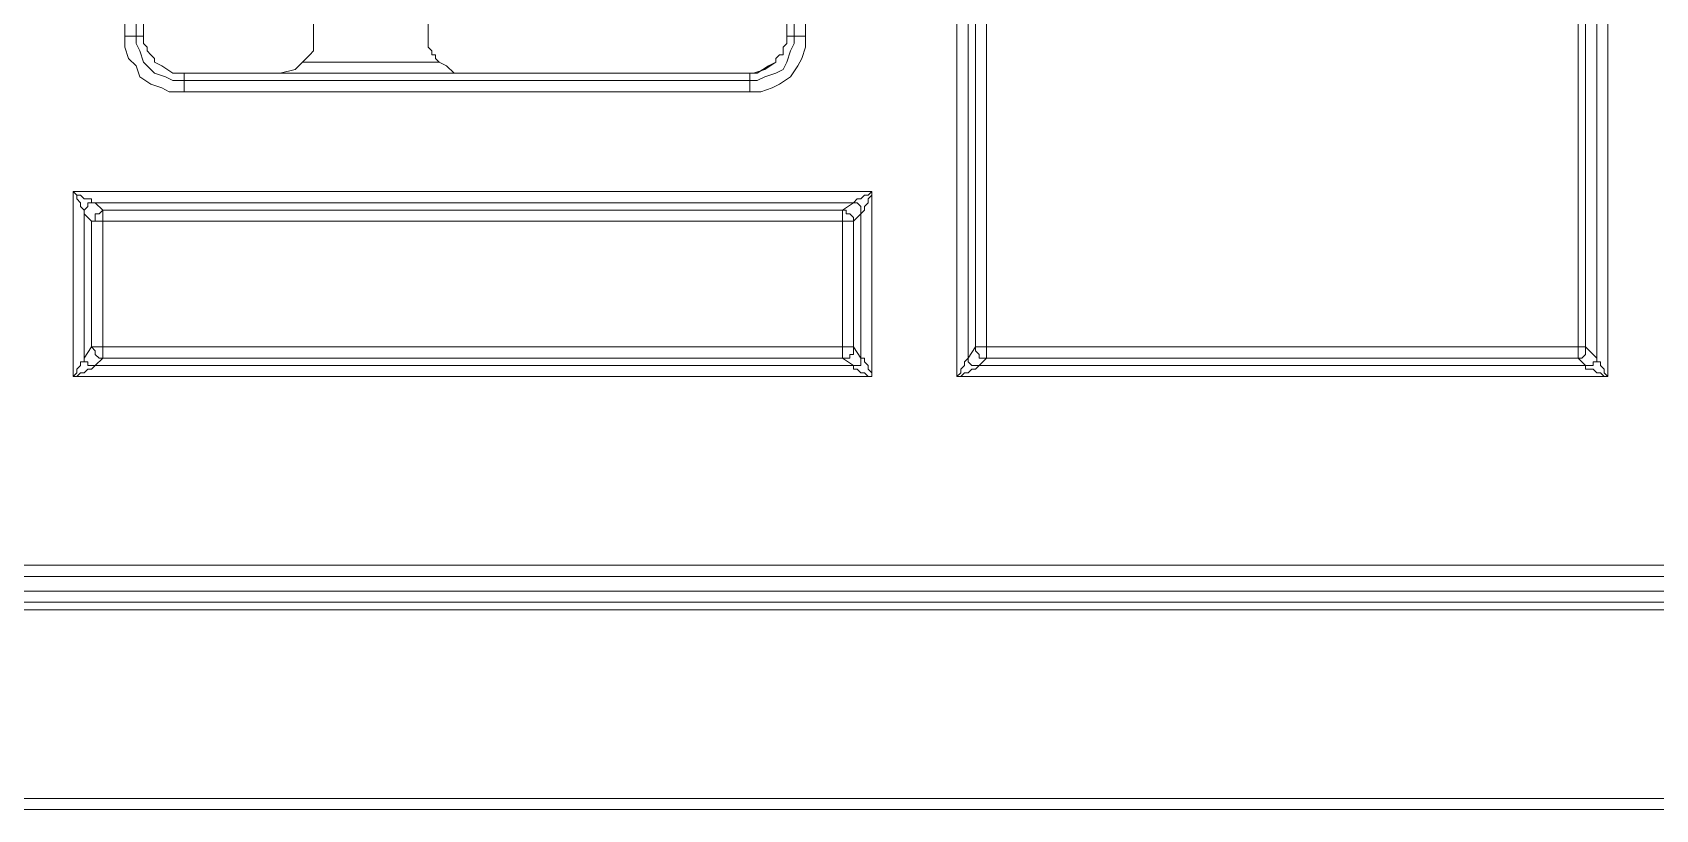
# Model space of a CAD drawing. Header units: centimetres. Extents: x -12.2 to 12.2, y -6.1 to 6.1.
# Drawn here: x -10.295 to -8.746, y -6.126 to -5.385 of the extents above; entities that cross this region are included whole.
import ezdxf

# ---------------------------------------------------------------- set-up
doc = ezdxf.new("R2010")
doc.units = ezdxf.units.CM
doc.header["$MEASUREMENT"] = 0
doc.layers.add('Camada 1', color=7, linetype='Continuous')

msp = doc.modelspace()

# ---------------------------------------------------------------- linework, layer by layer
at = {"layer": 'Camada 1', "lineweight": 9}
for points in [[(-9.41276, -5.71331), (-9.41276, -5.71331), (-9.41276, -4.51034), (-9.41276, -4.51034)], [(-8.79187, -4.51034), (-8.79187, -4.51034), (-8.79187, -5.71331), (-8.79187, -5.71331)], [(-9.40217, -4.52798), (-9.40217, -4.52798), (-9.40217, -5.69567), (-9.40217, -5.69567)], [(-8.80245, -5.69567), (-8.80245, -5.69567), (-8.80245, -4.52798), (-8.80245, -4.52798)], [(-9.39512, -5.68509), (-9.39512, -5.68509), (-9.39512, -4.53856), (-9.39512, -4.53856)], [(-9.38454, -4.53856), (-9.38454, -4.53856), (-9.38454, -5.68509), (-9.38454, -5.68509)], [(-8.82009, -5.68509), (-8.82009, -5.68509), (-8.82009, -4.53856), (-8.82009, -4.53856)], [(-8.81304, -4.53856), (-8.81304, -4.53856), (-8.81304, -5.68509), (-8.81304, -5.68509)], [(-10.20651, -5.38876), (-10.20651, -5.38876), (-10.20651, -4.60559), (-10.20651, -4.60559)], [(-10.19592, -4.60559), (-10.19592, -4.60559), (-10.19592, -5.38876), (-10.19592, -5.38876)], [(-10.18887, -5.38876), (-10.18887, -5.38876), (-10.18887, -4.60559), (-10.18887, -4.60559)], [(-10.02659, -4.60559), (-10.02659, -4.60559), (-10.02659, -5.38876), (-10.02659, -5.38876)], [(-9.56798, -5.38876), (-9.56798, -5.38876), (-9.56798, -4.60559), (-9.56798, -4.60559)], [(-9.5574, -4.60559), (-9.5574, -4.60559), (-9.5574, -5.38876), (-9.5574, -5.38876)], [(-9.57504, -5.23706), (-9.57504, -5.23706), (-9.57504, -5.38876), (-9.57504, -5.38876)], [(-9.91723, -5.38876), (-9.91723, -5.38876), (-9.91723, -5.27587), (-9.91723, -5.27587)], [(-10.19592, -5.38876), (-10.19592, -5.38876), (-10.18887, -5.38876), (-10.18887, -5.38876)], [(-9.56798, -5.38876), (-9.56798, -5.38876), (-9.57504, -5.38876), (-9.57504, -5.38876)], [(-10.03717, -5.41345), (-10.03717, -5.41345), (-9.90665, -5.41345), (-9.90665, -5.41345)], [(-10.15006, -5.43109), (-10.15006, -5.43109), (-10.15006, -5.42403), (-10.15006, -5.42403)], [(-9.61031, -5.42403), (-9.61031, -5.42403), (-10.15006, -5.42403), (-10.15006, -5.42403)], [(-10.15006, -5.42403), (-10.15006, -5.42403), (-10.06187, -5.42403), (-10.06187, -5.42403)], [(-10.15006, -5.43109), (-10.15006, -5.43109), (-9.61031, -5.43109), (-9.61031, -5.43109)], [(-9.88195, -5.42403), (-9.88195, -5.42403), (-9.61031, -5.42403), (-9.61031, -5.42403)], [(-9.61031, -5.43109), (-9.61031, -5.43109), (-9.61031, -5.42403), (-9.61031, -5.42403)], [(-9.61031, -5.44167), (-9.61031, -5.44167), (-10.15006, -5.44167), (-10.15006, -5.44167)], [(-10.2559, -5.71331), (-10.2559, -5.71331), (-10.2559, -5.53692), (-10.2559, -5.53692)], [(-10.2559, -5.53692), (-10.2559, -5.53692), (-9.4939, -5.53692), (-9.4939, -5.53692)], [(-9.4939, -5.53692), (-9.4939, -5.53692), (-9.4939, -5.71331), (-9.4939, -5.71331)], [(-10.24531, -5.55809), (-10.24531, -5.55809), (-10.24531, -5.69567), (-10.24531, -5.69567)], [(-10.23826, -5.56515), (-10.23826, -5.56515), (-10.24531, -5.55809), (-10.24531, -5.55809)], [(-9.51154, -5.54751), (-9.51154, -5.54751), (-10.23473, -5.54751), (-10.23473, -5.54751)], [(-10.23473, -5.54751), (-10.23473, -5.54751), (-10.22767, -5.55456), (-10.22767, -5.55456)], [(-10.22767, -5.55456), (-10.22767, -5.55456), (-9.52212, -5.55456), (-9.52212, -5.55456)], [(-9.52212, -5.55456), (-9.52212, -5.55456), (-9.51154, -5.54751), (-9.51154, -5.54751)], [(-9.50448, -5.55809), (-9.50448, -5.55809), (-9.51154, -5.56515), (-9.51154, -5.56515)], [(-9.50448, -5.69567), (-9.50448, -5.69567), (-9.50448, -5.55809), (-9.50448, -5.55809)], [(-10.23826, -5.68509), (-10.23826, -5.68509), (-10.23826, -5.56515), (-10.23826, -5.56515)], [(-10.22767, -5.56515), (-10.22767, -5.56515), (-10.22767, -5.68509), (-10.22767, -5.68509)], [(-9.52212, -5.56515), (-9.52212, -5.56515), (-10.22767, -5.56515), (-10.22767, -5.56515)], [(-9.52212, -5.68509), (-9.52212, -5.68509), (-9.52212, -5.56515), (-9.52212, -5.56515)], [(-9.51154, -5.56515), (-9.51154, -5.56515), (-9.51154, -5.68509), (-9.51154, -5.68509)], [(-10.24531, -5.69567), (-10.24531, -5.69567), (-10.23826, -5.68509), (-10.23826, -5.68509)], [(-10.22767, -5.69567), (-10.22767, -5.69567), (-10.23473, -5.70273), (-10.23473, -5.70273)], [(-10.22767, -5.68509), (-10.22767, -5.68509), (-9.52212, -5.68509), (-9.52212, -5.68509)], [(-9.52212, -5.69567), (-9.52212, -5.69567), (-10.22767, -5.69567), (-10.22767, -5.69567)], [(-9.51154, -5.70273), (-9.51154, -5.70273), (-9.52212, -5.69567), (-9.52212, -5.69567)], [(-9.51154, -5.68509), (-9.51154, -5.68509), (-9.50448, -5.69567), (-9.50448, -5.69567)], [(-9.40217, -5.69567), (-9.40217, -5.69567), (-9.39512, -5.68509), (-9.39512, -5.68509)], [(-9.38454, -5.69567), (-9.38454, -5.69567), (-9.39159, -5.70273), (-9.39159, -5.70273)], [(-9.38454, -5.68509), (-9.38454, -5.68509), (-8.82009, -5.68509), (-8.82009, -5.68509)], [(-8.82009, -5.69567), (-8.82009, -5.69567), (-9.38454, -5.69567), (-9.38454, -5.69567)], [(-8.81304, -5.70273), (-8.81304, -5.70273), (-8.82009, -5.69567), (-8.82009, -5.69567)], [(-8.81304, -5.68509), (-8.81304, -5.68509), (-8.80245, -5.69567), (-8.80245, -5.69567)], [(-9.4939, -5.71331), (-9.4939, -5.71331), (-10.2559, -5.71331), (-10.2559, -5.71331)], [(-10.23473, -5.70273), (-10.23473, -5.70273), (-9.51154, -5.70273), (-9.51154, -5.70273)], [(-8.79187, -5.71331), (-8.79187, -5.71331), (-9.41276, -5.71331), (-9.41276, -5.71331)], [(-9.39159, -5.70273), (-9.39159, -5.70273), (-8.81304, -5.70273), (-8.81304, -5.70273)], [(-11.83281, -5.89323), (-11.83281, -5.89323), (-3.97292, -5.89323), (-3.97292, -5.89323)], [(-3.97292, -5.90381), (-3.97292, -5.90381), (-11.83281, -5.90381), (-11.83281, -5.90381)], [(-3.94117, -5.91792), (-3.94117, -5.91792), (-11.86456, -5.91792), (-11.86456, -5.91792)], [(-11.86456, -5.92851), (-11.86456, -5.92851), (-3.94117, -5.92851), (-3.94117, -5.92851)], [(-3.94117, -5.93556), (-3.94117, -5.93556), (-11.86456, -5.93556), (-11.86456, -5.93556)], [(-11.86456, -6.11548), (-11.86456, -6.11548), (-3.94117, -6.11548), (-3.94117, -6.11548)], [(-3.94117, -6.12606), (-3.94117, -6.12606), (-11.86456, -6.12606), (-11.86456, -6.12606)]]:
    msp.add_open_spline(points, degree=3, dxfattribs=at)
for points, knots in [([(-10.15006, -5.44167), (-10.15006, -5.44167), (-10.16417, -5.44167), (-10.16417, -5.44167), (-10.16417, -5.44167), (-10.17123, -5.43815), (-10.17123, -5.43815), (-10.17123, -5.43815), (-10.18181, -5.43462), (-10.18181, -5.43462), (-10.18181, -5.43462), (-10.1924, -5.42756), (-10.1924, -5.42756), (-10.1924, -5.42756), (-10.19592, -5.41698), (-10.19592, -5.41698), (-10.19592, -5.41698), (-10.20298, -5.40992), (-10.20298, -5.40992), (-10.20298, -5.40992), (-10.20651, -5.39934), (-10.20651, -5.39934), (-10.20651, -5.39934), (-10.20651, -5.38876), (-10.20651, -5.38876)], [0, 0, 0, 0, 0.125, 0.125, 0.125, 0.25, 0.25, 0.25, 0.375, 0.375, 0.375, 0.5, 0.5, 0.5, 0.625, 0.625, 0.625, 0.75, 0.75, 0.75, 0.875, 0.875, 0.875, 1, 1, 1, 1]), ([(-10.19592, -5.38876), (-10.19592, -5.38876), (-10.19592, -5.38876), (-10.19592, -5.38876), (-10.19592, -5.38876), (-10.19945, -5.38876), (-10.19945, -5.38876), (-10.19945, -5.38876), (-10.20298, -5.38876), (-10.20298, -5.38876), (-10.20298, -5.38876), (-10.20651, -5.38876), (-10.20651, -5.38876)], [0, 0, 0, 0, 0.25, 0.25, 0.25, 0.5, 0.5, 0.5, 0.75, 0.75, 0.75, 1, 1, 1, 1]), ([(-10.19592, -5.38876), (-10.19592, -5.38876), (-10.19592, -5.39581), (-10.19592, -5.39581), (-10.19592, -5.39581), (-10.1924, -5.40287), (-10.1924, -5.40287), (-10.1924, -5.40287), (-10.18887, -5.41345), (-10.18887, -5.41345), (-10.18887, -5.41345), (-10.18181, -5.42051), (-10.18181, -5.42051), (-10.18181, -5.42051), (-10.17829, -5.42403), (-10.17829, -5.42403), (-10.17829, -5.42403), (-10.1677, -5.42756), (-10.1677, -5.42756), (-10.1677, -5.42756), (-10.16065, -5.43109), (-10.16065, -5.43109), (-10.16065, -5.43109), (-10.15006, -5.43109), (-10.15006, -5.43109)], [0, 0, 0, 0, 0.125, 0.125, 0.125, 0.25, 0.25, 0.25, 0.375, 0.375, 0.375, 0.5, 0.5, 0.5, 0.625, 0.625, 0.625, 0.75, 0.75, 0.75, 0.875, 0.875, 0.875, 1, 1, 1, 1]), ([(-10.17829, -5.41345), (-10.17829, -5.41345), (-10.17829, -5.40992), (-10.17829, -5.40992), (-10.17829, -5.40992), (-10.18181, -5.4064), (-10.18181, -5.4064), (-10.18181, -5.4064), (-10.18534, -5.40287), (-10.18534, -5.40287), (-10.18534, -5.40287), (-10.18534, -5.39934), (-10.18534, -5.39934), (-10.18534, -5.39934), (-10.18887, -5.39581), (-10.18887, -5.39581), (-10.18887, -5.39581), (-10.18887, -5.39228), (-10.18887, -5.39228), (-10.18887, -5.39228), (-10.18887, -5.38876), (-10.18887, -5.38876)], [0, 0, 0, 0, 0.1428571, 0.1428571, 0.1428571, 0.2857143, 0.2857143, 0.2857143, 0.4285714, 0.4285714, 0.4285714, 0.5714286, 0.5714286, 0.5714286, 0.7142857, 0.7142857, 0.7142857, 0.8571429, 0.8571429, 0.8571429, 1, 1, 1, 1]), ([(-10.02659, -5.38876), (-10.02659, -5.38876), (-10.02659, -5.39228), (-10.02659, -5.39228), (-10.02659, -5.39228), (-10.02659, -5.39581), (-10.02659, -5.39581), (-10.02659, -5.39581), (-10.02659, -5.39934), (-10.02659, -5.39934), (-10.02659, -5.39934), (-10.02659, -5.40287), (-10.02659, -5.40287), (-10.02659, -5.40287), (-10.03012, -5.4064), (-10.03012, -5.4064), (-10.03012, -5.4064), (-10.03365, -5.40992), (-10.03365, -5.40992), (-10.03365, -5.40992), (-10.03717, -5.41345), (-10.03717, -5.41345)], [0, 0, 0, 0, 0.1428571, 0.1428571, 0.1428571, 0.2857143, 0.2857143, 0.2857143, 0.4285714, 0.4285714, 0.4285714, 0.5714286, 0.5714286, 0.5714286, 0.7142857, 0.7142857, 0.7142857, 0.8571429, 0.8571429, 0.8571429, 1, 1, 1, 1]), ([(-9.90665, -5.41345), (-9.90665, -5.41345), (-9.91017, -5.40992), (-9.91017, -5.40992), (-9.91017, -5.40992), (-9.91017, -5.4064), (-9.91017, -5.4064), (-9.91017, -5.4064), (-9.9137, -5.4064), (-9.9137, -5.4064), (-9.9137, -5.4064), (-9.9137, -5.40287), (-9.9137, -5.40287), (-9.9137, -5.40287), (-9.91723, -5.39934), (-9.91723, -5.39934), (-9.91723, -5.39934), (-9.91723, -5.39581), (-9.91723, -5.39581), (-9.91723, -5.39581), (-9.91723, -5.39228), (-9.91723, -5.39228), (-9.91723, -5.39228), (-9.91723, -5.38876), (-9.91723, -5.38876)], [0, 0, 0, 0, 0.125, 0.125, 0.125, 0.25, 0.25, 0.25, 0.375, 0.375, 0.375, 0.5, 0.5, 0.5, 0.625, 0.625, 0.625, 0.75, 0.75, 0.75, 0.875, 0.875, 0.875, 1, 1, 1, 1]), ([(-9.5574, -5.38876), (-9.5574, -5.38876), (-9.5574, -5.39934), (-9.5574, -5.39934), (-9.5574, -5.39934), (-9.56092, -5.40992), (-9.56092, -5.40992), (-9.56092, -5.40992), (-9.56445, -5.41698), (-9.56445, -5.41698), (-9.56445, -5.41698), (-9.57151, -5.42756), (-9.57151, -5.42756), (-9.57151, -5.42756), (-9.58209, -5.43462), (-9.58209, -5.43462), (-9.58209, -5.43462), (-9.58915, -5.43815), (-9.58915, -5.43815), (-9.58915, -5.43815), (-9.59973, -5.44167), (-9.59973, -5.44167), (-9.59973, -5.44167), (-9.61031, -5.44167), (-9.61031, -5.44167)], [0, 0, 0, 0, 0.125, 0.125, 0.125, 0.25, 0.25, 0.25, 0.375, 0.375, 0.375, 0.5, 0.5, 0.5, 0.625, 0.625, 0.625, 0.75, 0.75, 0.75, 0.875, 0.875, 0.875, 1, 1, 1, 1]), ([(-9.61031, -5.43109), (-9.61031, -5.43109), (-9.60326, -5.43109), (-9.60326, -5.43109), (-9.60326, -5.43109), (-9.5962, -5.42756), (-9.5962, -5.42756), (-9.5962, -5.42756), (-9.58562, -5.42403), (-9.58562, -5.42403), (-9.58562, -5.42403), (-9.57856, -5.42051), (-9.57856, -5.42051), (-9.57856, -5.42051), (-9.57504, -5.41345), (-9.57504, -5.41345), (-9.57504, -5.41345), (-9.57151, -5.40287), (-9.57151, -5.40287), (-9.57151, -5.40287), (-9.56798, -5.39581), (-9.56798, -5.39581), (-9.56798, -5.39581), (-9.56798, -5.38876), (-9.56798, -5.38876)], [0, 0, 0, 0, 0.125, 0.125, 0.125, 0.25, 0.25, 0.25, 0.375, 0.375, 0.375, 0.5, 0.5, 0.5, 0.625, 0.625, 0.625, 0.75, 0.75, 0.75, 0.875, 0.875, 0.875, 1, 1, 1, 1]), ([(-9.57504, -5.38876), (-9.57504, -5.38876), (-9.57504, -5.39228), (-9.57504, -5.39228), (-9.57504, -5.39228), (-9.57504, -5.39581), (-9.57504, -5.39581), (-9.57504, -5.39581), (-9.57856, -5.39934), (-9.57856, -5.39934), (-9.57856, -5.39934), (-9.57856, -5.40287), (-9.57856, -5.40287), (-9.57856, -5.40287), (-9.57856, -5.4064), (-9.57856, -5.4064), (-9.57856, -5.4064), (-9.58209, -5.4064), (-9.58209, -5.4064), (-9.58209, -5.4064), (-9.58562, -5.40992), (-9.58562, -5.40992), (-9.58562, -5.40992), (-9.58562, -5.41345), (-9.58562, -5.41345)], [0, 0, 0, 0, 0.125, 0.125, 0.125, 0.25, 0.25, 0.25, 0.375, 0.375, 0.375, 0.5, 0.5, 0.5, 0.625, 0.625, 0.625, 0.75, 0.75, 0.75, 0.875, 0.875, 0.875, 1, 1, 1, 1]), ([(-9.56798, -5.38876), (-9.56798, -5.38876), (-9.56798, -5.38876), (-9.56798, -5.38876), (-9.56798, -5.38876), (-9.56445, -5.38876), (-9.56445, -5.38876), (-9.56445, -5.38876), (-9.56092, -5.38876), (-9.56092, -5.38876), (-9.56092, -5.38876), (-9.5574, -5.38876), (-9.5574, -5.38876)], [0, 0, 0, 0, 0.25, 0.25, 0.25, 0.5, 0.5, 0.5, 0.75, 0.75, 0.75, 1, 1, 1, 1]), ([(-10.15006, -5.42403), (-10.15006, -5.42403), (-10.15359, -5.42403), (-10.15359, -5.42403), (-10.15359, -5.42403), (-10.16065, -5.42403), (-10.16065, -5.42403), (-10.16065, -5.42403), (-10.17123, -5.41698), (-10.17123, -5.41698), (-10.17123, -5.41698), (-10.17829, -5.41345), (-10.17829, -5.41345)], [0, 0, 0, 0, 0.25, 0.25, 0.25, 0.5, 0.5, 0.5, 0.75, 0.75, 0.75, 1, 1, 1, 1]), ([(-10.17829, -5.41345), (-10.17829, -5.41345), (-10.17123, -5.41698), (-10.17123, -5.41698), (-10.17123, -5.41698), (-10.16065, -5.42403), (-10.16065, -5.42403), (-10.16065, -5.42403), (-10.15359, -5.42403), (-10.15359, -5.42403), (-10.15359, -5.42403), (-10.15006, -5.42403), (-10.15006, -5.42403)], [0, 0, 0, 0, 0.25, 0.25, 0.25, 0.5, 0.5, 0.5, 0.75, 0.75, 0.75, 1, 1, 1, 1]), ([(-10.06187, -5.42403), (-10.06187, -5.42403), (-10.05834, -5.42403), (-10.05834, -5.42403), (-10.05834, -5.42403), (-10.04423, -5.42051), (-10.04423, -5.42051), (-10.04423, -5.42051), (-10.03717, -5.41345), (-10.03717, -5.41345)], [0, 0, 0, 0, 0.3333333, 0.3333333, 0.3333333, 0.6666667, 0.6666667, 0.6666667, 1, 1, 1, 1]), ([(-9.90665, -5.41345), (-9.90665, -5.41345), (-9.89959, -5.41698), (-9.89959, -5.41698), (-9.89959, -5.41698), (-9.89254, -5.42403), (-9.89254, -5.42403), (-9.89254, -5.42403), (-9.88548, -5.42403), (-9.88548, -5.42403), (-9.88548, -5.42403), (-9.88195, -5.42403), (-9.88195, -5.42403)], [0, 0, 0, 0, 0.25, 0.25, 0.25, 0.5, 0.5, 0.5, 0.75, 0.75, 0.75, 1, 1, 1, 1]), ([(-9.58562, -5.41345), (-9.58562, -5.41345), (-9.59267, -5.41698), (-9.59267, -5.41698), (-9.59267, -5.41698), (-9.60326, -5.42403), (-9.60326, -5.42403), (-9.60326, -5.42403), (-9.61031, -5.42403), (-9.61031, -5.42403)], [0, 0, 0, 0, 0.3333333, 0.3333333, 0.3333333, 0.6666667, 0.6666667, 0.6666667, 1, 1, 1, 1]), ([(-9.61031, -5.42403), (-9.61031, -5.42403), (-9.60679, -5.42403), (-9.60679, -5.42403), (-9.60679, -5.42403), (-9.5962, -5.42051), (-9.5962, -5.42051), (-9.5962, -5.42051), (-9.58562, -5.41345), (-9.58562, -5.41345)], [0, 0, 0, 0, 0.3333333, 0.3333333, 0.3333333, 0.6666667, 0.6666667, 0.6666667, 1, 1, 1, 1]), ([(-10.15006, -5.43109), (-10.15006, -5.43109), (-10.15006, -5.43109), (-10.15006, -5.43109), (-10.15006, -5.43109), (-10.15006, -5.43462), (-10.15006, -5.43462), (-10.15006, -5.43462), (-10.15006, -5.43815), (-10.15006, -5.43815), (-10.15006, -5.43815), (-10.15006, -5.44167), (-10.15006, -5.44167)], [0, 0, 0, 0, 0.25, 0.25, 0.25, 0.5, 0.5, 0.5, 0.75, 0.75, 0.75, 1, 1, 1, 1]), ([(-9.61031, -5.43109), (-9.61031, -5.43109), (-9.61031, -5.43109), (-9.61031, -5.43109), (-9.61031, -5.43109), (-9.61031, -5.43462), (-9.61031, -5.43462), (-9.61031, -5.43462), (-9.61031, -5.43815), (-9.61031, -5.43815), (-9.61031, -5.43815), (-9.61031, -5.44167), (-9.61031, -5.44167)], [0, 0, 0, 0, 0.25, 0.25, 0.25, 0.5, 0.5, 0.5, 0.75, 0.75, 0.75, 1, 1, 1, 1]), ([(-10.24531, -5.55809), (-10.24531, -5.55809), (-10.24531, -5.55809), (-10.24531, -5.55809), (-10.24531, -5.55809), (-10.24531, -5.55456), (-10.24531, -5.55456), (-10.24531, -5.55456), (-10.24884, -5.55103), (-10.24884, -5.55103), (-10.24884, -5.55103), (-10.24884, -5.54751), (-10.24884, -5.54751), (-10.24884, -5.54751), (-10.25237, -5.54398), (-10.25237, -5.54398), (-10.25237, -5.54398), (-10.25237, -5.54045), (-10.25237, -5.54045), (-10.25237, -5.54045), (-10.2559, -5.53692), (-10.2559, -5.53692)], [0, 0, 0, 0, 0.1428571, 0.1428571, 0.1428571, 0.2857143, 0.2857143, 0.2857143, 0.4285714, 0.4285714, 0.4285714, 0.5714286, 0.5714286, 0.5714286, 0.7142857, 0.7142857, 0.7142857, 0.8571429, 0.8571429, 0.8571429, 1, 1, 1, 1]), ([(-10.2559, -5.53692), (-10.2559, -5.53692), (-10.25237, -5.54045), (-10.25237, -5.54045), (-10.25237, -5.54045), (-10.24884, -5.54045), (-10.24884, -5.54045), (-10.24884, -5.54045), (-10.24531, -5.54398), (-10.24531, -5.54398), (-10.24531, -5.54398), (-10.24179, -5.54398), (-10.24179, -5.54398), (-10.24179, -5.54398), (-10.23826, -5.54398), (-10.23826, -5.54398), (-10.23826, -5.54398), (-10.23826, -5.54751), (-10.23826, -5.54751), (-10.23826, -5.54751), (-10.23473, -5.54751), (-10.23473, -5.54751)], [0, 0, 0, 0, 0.1428571, 0.1428571, 0.1428571, 0.2857143, 0.2857143, 0.2857143, 0.4285714, 0.4285714, 0.4285714, 0.5714286, 0.5714286, 0.5714286, 0.7142857, 0.7142857, 0.7142857, 0.8571429, 0.8571429, 0.8571429, 1, 1, 1, 1]), ([(-9.51154, -5.54751), (-9.51154, -5.54751), (-9.51154, -5.54751), (-9.51154, -5.54751), (-9.51154, -5.54751), (-9.50801, -5.54398), (-9.50801, -5.54398), (-9.50801, -5.54398), (-9.50448, -5.54398), (-9.50448, -5.54398), (-9.50448, -5.54398), (-9.50095, -5.54045), (-9.50095, -5.54045), (-9.50095, -5.54045), (-9.49742, -5.54045), (-9.49742, -5.54045), (-9.49742, -5.54045), (-9.4939, -5.53692), (-9.4939, -5.53692)], [0, 0, 0, 0, 0.1666667, 0.1666667, 0.1666667, 0.3333333, 0.3333333, 0.3333333, 0.5, 0.5, 0.5, 0.6666667, 0.6666667, 0.6666667, 0.8333333, 0.8333333, 0.8333333, 1, 1, 1, 1]), ([(-9.4939, -5.53692), (-9.4939, -5.53692), (-9.4939, -5.54045), (-9.4939, -5.54045), (-9.4939, -5.54045), (-9.49742, -5.54398), (-9.49742, -5.54398), (-9.49742, -5.54398), (-9.49742, -5.54751), (-9.49742, -5.54751), (-9.49742, -5.54751), (-9.50095, -5.55103), (-9.50095, -5.55103), (-9.50095, -5.55103), (-9.50095, -5.55456), (-9.50095, -5.55456), (-9.50095, -5.55456), (-9.50448, -5.55809), (-9.50448, -5.55809)], [0, 0, 0, 0, 0.1666667, 0.1666667, 0.1666667, 0.3333333, 0.3333333, 0.3333333, 0.5, 0.5, 0.5, 0.6666667, 0.6666667, 0.6666667, 0.8333333, 0.8333333, 0.8333333, 1, 1, 1, 1]), ([(-10.23473, -5.54751), (-10.23473, -5.54751), (-10.23826, -5.54751), (-10.23826, -5.54751), (-10.23826, -5.54751), (-10.24179, -5.54751), (-10.24179, -5.54751), (-10.24179, -5.54751), (-10.24179, -5.55103), (-10.24179, -5.55103), (-10.24179, -5.55103), (-10.24531, -5.55456), (-10.24531, -5.55456), (-10.24531, -5.55456), (-10.24531, -5.55809), (-10.24531, -5.55809)], [0, 0, 0, 0, 0.2, 0.2, 0.2, 0.4, 0.4, 0.4, 0.6, 0.6, 0.6, 0.8, 0.8, 0.8, 1, 1, 1, 1]), ([(-10.22767, -5.55456), (-10.22767, -5.55456), (-10.22767, -5.55456), (-10.22767, -5.55456), (-10.22767, -5.55456), (-10.2312, -5.55809), (-10.2312, -5.55809), (-10.2312, -5.55809), (-10.23473, -5.55809), (-10.23473, -5.55809), (-10.23473, -5.55809), (-10.23473, -5.56162), (-10.23473, -5.56162), (-10.23473, -5.56162), (-10.23473, -5.56515), (-10.23473, -5.56515), (-10.23473, -5.56515), (-10.23826, -5.56515), (-10.23826, -5.56515)], [0, 0, 0, 0, 0.1666667, 0.1666667, 0.1666667, 0.3333333, 0.3333333, 0.3333333, 0.5, 0.5, 0.5, 0.6666667, 0.6666667, 0.6666667, 0.8333333, 0.8333333, 0.8333333, 1, 1, 1, 1]), ([(-10.22767, -5.56515), (-10.22767, -5.56515), (-10.22767, -5.56515), (-10.22767, -5.56515), (-10.22767, -5.56515), (-10.22767, -5.56162), (-10.22767, -5.56162), (-10.22767, -5.56162), (-10.22767, -5.55809), (-10.22767, -5.55809), (-10.22767, -5.55809), (-10.22767, -5.55456), (-10.22767, -5.55456)], [0, 0, 0, 0, 0.25, 0.25, 0.25, 0.5, 0.5, 0.5, 0.75, 0.75, 0.75, 1, 1, 1, 1]), ([(-9.51154, -5.56515), (-9.51154, -5.56515), (-9.51154, -5.56515), (-9.51154, -5.56515), (-9.51154, -5.56515), (-9.51154, -5.56162), (-9.51154, -5.56162), (-9.51154, -5.56162), (-9.51506, -5.55809), (-9.51506, -5.55809), (-9.51506, -5.55809), (-9.51859, -5.55809), (-9.51859, -5.55809), (-9.51859, -5.55809), (-9.51859, -5.55456), (-9.51859, -5.55456), (-9.51859, -5.55456), (-9.52212, -5.55456), (-9.52212, -5.55456)], [0, 0, 0, 0, 0.1666667, 0.1666667, 0.1666667, 0.3333333, 0.3333333, 0.3333333, 0.5, 0.5, 0.5, 0.6666667, 0.6666667, 0.6666667, 0.8333333, 0.8333333, 0.8333333, 1, 1, 1, 1]), ([(-9.52212, -5.56515), (-9.52212, -5.56515), (-9.52212, -5.56515), (-9.52212, -5.56515), (-9.52212, -5.56515), (-9.52212, -5.56162), (-9.52212, -5.56162), (-9.52212, -5.56162), (-9.52212, -5.55809), (-9.52212, -5.55809), (-9.52212, -5.55809), (-9.52212, -5.55456), (-9.52212, -5.55456)], [0, 0, 0, 0, 0.25, 0.25, 0.25, 0.5, 0.5, 0.5, 0.75, 0.75, 0.75, 1, 1, 1, 1]), ([(-9.50448, -5.55809), (-9.50448, -5.55809), (-9.50448, -5.55456), (-9.50448, -5.55456), (-9.50448, -5.55456), (-9.50448, -5.55103), (-9.50448, -5.55103), (-9.50448, -5.55103), (-9.50801, -5.54751), (-9.50801, -5.54751), (-9.50801, -5.54751), (-9.51154, -5.54751), (-9.51154, -5.54751)], [0, 0, 0, 0, 0.25, 0.25, 0.25, 0.5, 0.5, 0.5, 0.75, 0.75, 0.75, 1, 1, 1, 1]), ([(-10.22767, -5.56515), (-10.22767, -5.56515), (-10.22767, -5.56515), (-10.22767, -5.56515), (-10.22767, -5.56515), (-10.2312, -5.56515), (-10.2312, -5.56515), (-10.2312, -5.56515), (-10.23473, -5.56515), (-10.23473, -5.56515), (-10.23473, -5.56515), (-10.23826, -5.56515), (-10.23826, -5.56515)], [0, 0, 0, 0, 0.25, 0.25, 0.25, 0.5, 0.5, 0.5, 0.75, 0.75, 0.75, 1, 1, 1, 1]), ([(-9.51154, -5.56515), (-9.51154, -5.56515), (-9.51154, -5.56515), (-9.51154, -5.56515), (-9.51154, -5.56515), (-9.51506, -5.56515), (-9.51506, -5.56515), (-9.51506, -5.56515), (-9.51859, -5.56515), (-9.51859, -5.56515), (-9.51859, -5.56515), (-9.52212, -5.56515), (-9.52212, -5.56515)], [0, 0, 0, 0, 0.25, 0.25, 0.25, 0.5, 0.5, 0.5, 0.75, 0.75, 0.75, 1, 1, 1, 1]), ([(-10.2559, -5.71331), (-10.2559, -5.71331), (-10.25237, -5.70978), (-10.25237, -5.70978), (-10.25237, -5.70978), (-10.25237, -5.70626), (-10.25237, -5.70626), (-10.25237, -5.70626), (-10.24884, -5.70273), (-10.24884, -5.70273), (-10.24884, -5.70273), (-10.24884, -5.6992), (-10.24884, -5.6992), (-10.24884, -5.6992), (-10.24531, -5.6992), (-10.24531, -5.6992), (-10.24531, -5.6992), (-10.24531, -5.69567), (-10.24531, -5.69567)], [0, 0, 0, 0, 0.1666667, 0.1666667, 0.1666667, 0.3333333, 0.3333333, 0.3333333, 0.5, 0.5, 0.5, 0.6666667, 0.6666667, 0.6666667, 0.8333333, 0.8333333, 0.8333333, 1, 1, 1, 1]), ([(-10.23473, -5.70273), (-10.23473, -5.70273), (-10.23826, -5.70273), (-10.23826, -5.70273), (-10.23826, -5.70273), (-10.24179, -5.70273), (-10.24179, -5.70273), (-10.24179, -5.70273), (-10.24179, -5.6992), (-10.24179, -5.6992), (-10.24179, -5.6992), (-10.24531, -5.6992), (-10.24531, -5.6992), (-10.24531, -5.6992), (-10.24531, -5.69567), (-10.24531, -5.69567)], [0, 0, 0, 0, 0.2, 0.2, 0.2, 0.4, 0.4, 0.4, 0.6, 0.6, 0.6, 0.8, 0.8, 0.8, 1, 1, 1, 1]), ([(-10.22767, -5.69567), (-10.22767, -5.69567), (-10.22767, -5.69567), (-10.22767, -5.69567), (-10.22767, -5.69567), (-10.2312, -5.69567), (-10.2312, -5.69567), (-10.2312, -5.69567), (-10.23473, -5.69215), (-10.23473, -5.69215), (-10.23473, -5.69215), (-10.23473, -5.68862), (-10.23473, -5.68862), (-10.23473, -5.68862), (-10.23826, -5.68509), (-10.23826, -5.68509)], [0, 0, 0, 0, 0.2, 0.2, 0.2, 0.4, 0.4, 0.4, 0.6, 0.6, 0.6, 0.8, 0.8, 0.8, 1, 1, 1, 1]), ([(-10.22767, -5.68509), (-10.22767, -5.68509), (-10.22767, -5.68509), (-10.22767, -5.68509), (-10.22767, -5.68509), (-10.2312, -5.68509), (-10.2312, -5.68509), (-10.2312, -5.68509), (-10.23473, -5.68509), (-10.23473, -5.68509), (-10.23473, -5.68509), (-10.23826, -5.68509), (-10.23826, -5.68509)], [0, 0, 0, 0, 0.25, 0.25, 0.25, 0.5, 0.5, 0.5, 0.75, 0.75, 0.75, 1, 1, 1, 1]), ([(-10.22767, -5.69567), (-10.22767, -5.69567), (-10.22767, -5.69567), (-10.22767, -5.69567), (-10.22767, -5.69567), (-10.22767, -5.69215), (-10.22767, -5.69215), (-10.22767, -5.69215), (-10.22767, -5.68862), (-10.22767, -5.68862), (-10.22767, -5.68862), (-10.22767, -5.68509), (-10.22767, -5.68509)], [0, 0, 0, 0, 0.25, 0.25, 0.25, 0.5, 0.5, 0.5, 0.75, 0.75, 0.75, 1, 1, 1, 1]), ([(-9.52212, -5.69567), (-9.52212, -5.69567), (-9.51859, -5.69567), (-9.51859, -5.69567), (-9.51859, -5.69567), (-9.51506, -5.69567), (-9.51506, -5.69567), (-9.51506, -5.69567), (-9.51506, -5.69215), (-9.51506, -5.69215), (-9.51506, -5.69215), (-9.51154, -5.69215), (-9.51154, -5.69215), (-9.51154, -5.69215), (-9.51154, -5.68862), (-9.51154, -5.68862), (-9.51154, -5.68862), (-9.51154, -5.68509), (-9.51154, -5.68509)], [0, 0, 0, 0, 0.1666667, 0.1666667, 0.1666667, 0.3333333, 0.3333333, 0.3333333, 0.5, 0.5, 0.5, 0.6666667, 0.6666667, 0.6666667, 0.8333333, 0.8333333, 0.8333333, 1, 1, 1, 1]), ([(-9.52212, -5.69567), (-9.52212, -5.69567), (-9.52212, -5.69567), (-9.52212, -5.69567), (-9.52212, -5.69567), (-9.52212, -5.69215), (-9.52212, -5.69215), (-9.52212, -5.69215), (-9.52212, -5.68862), (-9.52212, -5.68862), (-9.52212, -5.68862), (-9.52212, -5.68509), (-9.52212, -5.68509)], [0, 0, 0, 0, 0.25, 0.25, 0.25, 0.5, 0.5, 0.5, 0.75, 0.75, 0.75, 1, 1, 1, 1]), ([(-9.51154, -5.68509), (-9.51154, -5.68509), (-9.51154, -5.68509), (-9.51154, -5.68509), (-9.51154, -5.68509), (-9.51506, -5.68509), (-9.51506, -5.68509), (-9.51506, -5.68509), (-9.51859, -5.68509), (-9.51859, -5.68509), (-9.51859, -5.68509), (-9.52212, -5.68509), (-9.52212, -5.68509)], [0, 0, 0, 0, 0.25, 0.25, 0.25, 0.5, 0.5, 0.5, 0.75, 0.75, 0.75, 1, 1, 1, 1]), ([(-9.51154, -5.70273), (-9.51154, -5.70273), (-9.51154, -5.70273), (-9.51154, -5.70273), (-9.51154, -5.70273), (-9.50801, -5.70273), (-9.50801, -5.70273), (-9.50801, -5.70273), (-9.50448, -5.70273), (-9.50448, -5.70273), (-9.50448, -5.70273), (-9.50448, -5.6992), (-9.50448, -5.6992), (-9.50448, -5.6992), (-9.50448, -5.69567), (-9.50448, -5.69567)], [0, 0, 0, 0, 0.2, 0.2, 0.2, 0.4, 0.4, 0.4, 0.6, 0.6, 0.6, 0.8, 0.8, 0.8, 1, 1, 1, 1]), ([(-9.50448, -5.69567), (-9.50448, -5.69567), (-9.50448, -5.69567), (-9.50448, -5.69567), (-9.50448, -5.69567), (-9.50095, -5.69567), (-9.50095, -5.69567), (-9.50095, -5.69567), (-9.50095, -5.6992), (-9.50095, -5.6992), (-9.50095, -5.6992), (-9.49742, -5.70273), (-9.49742, -5.70273), (-9.49742, -5.70273), (-9.49742, -5.70626), (-9.49742, -5.70626), (-9.49742, -5.70626), (-9.4939, -5.70978), (-9.4939, -5.70978), (-9.4939, -5.70978), (-9.4939, -5.71331), (-9.4939, -5.71331)], [0, 0, 0, 0, 0.1428571, 0.1428571, 0.1428571, 0.2857143, 0.2857143, 0.2857143, 0.4285714, 0.4285714, 0.4285714, 0.5714286, 0.5714286, 0.5714286, 0.7142857, 0.7142857, 0.7142857, 0.8571429, 0.8571429, 0.8571429, 1, 1, 1, 1]), ([(-9.41276, -5.71331), (-9.41276, -5.71331), (-9.40923, -5.70978), (-9.40923, -5.70978), (-9.40923, -5.70978), (-9.40923, -5.70626), (-9.40923, -5.70626), (-9.40923, -5.70626), (-9.4057, -5.70273), (-9.4057, -5.70273), (-9.4057, -5.70273), (-9.4057, -5.6992), (-9.4057, -5.6992), (-9.4057, -5.6992), (-9.40217, -5.69567), (-9.40217, -5.69567)], [0, 0, 0, 0, 0.2, 0.2, 0.2, 0.4, 0.4, 0.4, 0.6, 0.6, 0.6, 0.8, 0.8, 0.8, 1, 1, 1, 1]), ([(-9.40217, -5.69567), (-9.40217, -5.69567), (-9.40217, -5.69567), (-9.40217, -5.69567), (-9.40217, -5.69567), (-9.40217, -5.6992), (-9.40217, -5.6992), (-9.40217, -5.6992), (-9.39865, -5.70273), (-9.39865, -5.70273), (-9.39865, -5.70273), (-9.39512, -5.70273), (-9.39512, -5.70273), (-9.39512, -5.70273), (-9.39159, -5.70273), (-9.39159, -5.70273)], [0, 0, 0, 0, 0.2, 0.2, 0.2, 0.4, 0.4, 0.4, 0.6, 0.6, 0.6, 0.8, 0.8, 0.8, 1, 1, 1, 1]), ([(-9.39512, -5.68509), (-9.39512, -5.68509), (-9.39512, -5.68862), (-9.39512, -5.68862), (-9.39512, -5.68862), (-9.39159, -5.69215), (-9.39159, -5.69215), (-9.39159, -5.69215), (-9.39159, -5.69567), (-9.39159, -5.69567), (-9.39159, -5.69567), (-9.38806, -5.69567), (-9.38806, -5.69567), (-9.38806, -5.69567), (-9.38454, -5.69567), (-9.38454, -5.69567)], [0, 0, 0, 0, 0.2, 0.2, 0.2, 0.4, 0.4, 0.4, 0.6, 0.6, 0.6, 0.8, 0.8, 0.8, 1, 1, 1, 1]), ([(-9.38454, -5.68509), (-9.38454, -5.68509), (-9.38454, -5.68509), (-9.38454, -5.68509), (-9.38454, -5.68509), (-9.38806, -5.68509), (-9.38806, -5.68509), (-9.38806, -5.68509), (-9.39159, -5.68509), (-9.39159, -5.68509), (-9.39159, -5.68509), (-9.39512, -5.68509), (-9.39512, -5.68509)], [0, 0, 0, 0, 0.25, 0.25, 0.25, 0.5, 0.5, 0.5, 0.75, 0.75, 0.75, 1, 1, 1, 1]), ([(-9.38454, -5.68509), (-9.38454, -5.68509), (-9.38454, -5.68862), (-9.38454, -5.68862), (-9.38454, -5.68862), (-9.38454, -5.69215), (-9.38454, -5.69215), (-9.38454, -5.69215), (-9.38454, -5.69567), (-9.38454, -5.69567)], [0, 0, 0, 0, 0.3333333, 0.3333333, 0.3333333, 0.6666667, 0.6666667, 0.6666667, 1, 1, 1, 1]), ([(-8.81304, -5.68509), (-8.81304, -5.68509), (-8.81304, -5.68862), (-8.81304, -5.68862), (-8.81304, -5.68862), (-8.81304, -5.69215), (-8.81304, -5.69215), (-8.81304, -5.69215), (-8.81656, -5.69567), (-8.81656, -5.69567), (-8.81656, -5.69567), (-8.82009, -5.69567), (-8.82009, -5.69567)], [0, 0, 0, 0, 0.25, 0.25, 0.25, 0.5, 0.5, 0.5, 0.75, 0.75, 0.75, 1, 1, 1, 1]), ([(-8.82009, -5.68509), (-8.82009, -5.68509), (-8.82009, -5.68862), (-8.82009, -5.68862), (-8.82009, -5.68862), (-8.82009, -5.69215), (-8.82009, -5.69215), (-8.82009, -5.69215), (-8.82009, -5.69567), (-8.82009, -5.69567)], [0, 0, 0, 0, 0.3333333, 0.3333333, 0.3333333, 0.6666667, 0.6666667, 0.6666667, 1, 1, 1, 1]), ([(-8.81304, -5.68509), (-8.81304, -5.68509), (-8.81304, -5.68509), (-8.81304, -5.68509), (-8.81304, -5.68509), (-8.81656, -5.68509), (-8.81656, -5.68509), (-8.81656, -5.68509), (-8.82009, -5.68509), (-8.82009, -5.68509)], [0, 0, 0, 0, 0.3333333, 0.3333333, 0.3333333, 0.6666667, 0.6666667, 0.6666667, 1, 1, 1, 1]), ([(-8.80245, -5.69567), (-8.80245, -5.69567), (-8.80245, -5.69567), (-8.80245, -5.69567), (-8.80245, -5.69567), (-8.80245, -5.6992), (-8.80245, -5.6992), (-8.80245, -5.6992), (-8.80598, -5.6992), (-8.80598, -5.6992), (-8.80598, -5.6992), (-8.80598, -5.70273), (-8.80598, -5.70273), (-8.80598, -5.70273), (-8.80951, -5.70273), (-8.80951, -5.70273), (-8.80951, -5.70273), (-8.81304, -5.70273), (-8.81304, -5.70273)], [0, 0, 0, 0, 0.1666667, 0.1666667, 0.1666667, 0.3333333, 0.3333333, 0.3333333, 0.5, 0.5, 0.5, 0.6666667, 0.6666667, 0.6666667, 0.8333333, 0.8333333, 0.8333333, 1, 1, 1, 1]), ([(-8.80245, -5.69567), (-8.80245, -5.69567), (-8.80245, -5.69567), (-8.80245, -5.69567), (-8.80245, -5.69567), (-8.80245, -5.6992), (-8.80245, -5.6992), (-8.80245, -5.6992), (-8.79892, -5.6992), (-8.79892, -5.6992), (-8.79892, -5.6992), (-8.79892, -5.70273), (-8.79892, -5.70273), (-8.79892, -5.70273), (-8.7954, -5.70626), (-8.7954, -5.70626), (-8.7954, -5.70626), (-8.7954, -5.70978), (-8.7954, -5.70978), (-8.7954, -5.70978), (-8.79187, -5.71331), (-8.79187, -5.71331)], [0, 0, 0, 0, 0.1428571, 0.1428571, 0.1428571, 0.2857143, 0.2857143, 0.2857143, 0.4285714, 0.4285714, 0.4285714, 0.5714286, 0.5714286, 0.5714286, 0.7142857, 0.7142857, 0.7142857, 0.8571429, 0.8571429, 0.8571429, 1, 1, 1, 1]), ([(-10.23473, -5.70273), (-10.23473, -5.70273), (-10.23473, -5.70273), (-10.23473, -5.70273), (-10.23473, -5.70273), (-10.23826, -5.70626), (-10.23826, -5.70626), (-10.23826, -5.70626), (-10.24179, -5.70626), (-10.24179, -5.70626), (-10.24179, -5.70626), (-10.24531, -5.70978), (-10.24531, -5.70978), (-10.24531, -5.70978), (-10.24884, -5.70978), (-10.24884, -5.70978), (-10.24884, -5.70978), (-10.25237, -5.71331), (-10.25237, -5.71331), (-10.25237, -5.71331), (-10.2559, -5.71331), (-10.2559, -5.71331)], [0, 0, 0, 0, 0.1428571, 0.1428571, 0.1428571, 0.2857143, 0.2857143, 0.2857143, 0.4285714, 0.4285714, 0.4285714, 0.5714286, 0.5714286, 0.5714286, 0.7142857, 0.7142857, 0.7142857, 0.8571429, 0.8571429, 0.8571429, 1, 1, 1, 1]), ([(-9.4939, -5.71331), (-9.4939, -5.71331), (-9.49742, -5.71331), (-9.49742, -5.71331), (-9.49742, -5.71331), (-9.50095, -5.70978), (-9.50095, -5.70978), (-9.50095, -5.70978), (-9.50448, -5.70978), (-9.50448, -5.70978), (-9.50448, -5.70978), (-9.50801, -5.70626), (-9.50801, -5.70626), (-9.50801, -5.70626), (-9.51154, -5.70626), (-9.51154, -5.70626), (-9.51154, -5.70626), (-9.51154, -5.70273), (-9.51154, -5.70273)], [0, 0, 0, 0, 0.1666667, 0.1666667, 0.1666667, 0.3333333, 0.3333333, 0.3333333, 0.5, 0.5, 0.5, 0.6666667, 0.6666667, 0.6666667, 0.8333333, 0.8333333, 0.8333333, 1, 1, 1, 1]), ([(-9.39159, -5.70273), (-9.39159, -5.70273), (-9.39159, -5.70273), (-9.39159, -5.70273), (-9.39159, -5.70273), (-9.39512, -5.70626), (-9.39512, -5.70626), (-9.39512, -5.70626), (-9.39865, -5.70626), (-9.39865, -5.70626), (-9.39865, -5.70626), (-9.40217, -5.70978), (-9.40217, -5.70978), (-9.40217, -5.70978), (-9.4057, -5.70978), (-9.4057, -5.70978), (-9.4057, -5.70978), (-9.40923, -5.71331), (-9.40923, -5.71331), (-9.40923, -5.71331), (-9.41276, -5.71331), (-9.41276, -5.71331)], [0, 0, 0, 0, 0.1428571, 0.1428571, 0.1428571, 0.2857143, 0.2857143, 0.2857143, 0.4285714, 0.4285714, 0.4285714, 0.5714286, 0.5714286, 0.5714286, 0.7142857, 0.7142857, 0.7142857, 0.8571429, 0.8571429, 0.8571429, 1, 1, 1, 1]), ([(-8.79187, -5.71331), (-8.79187, -5.71331), (-8.7954, -5.71331), (-8.7954, -5.71331), (-8.7954, -5.71331), (-8.79892, -5.70978), (-8.79892, -5.70978), (-8.79892, -5.70978), (-8.80245, -5.70978), (-8.80245, -5.70978), (-8.80245, -5.70978), (-8.80598, -5.70626), (-8.80598, -5.70626), (-8.80598, -5.70626), (-8.80951, -5.70626), (-8.80951, -5.70626), (-8.80951, -5.70626), (-8.81304, -5.70626), (-8.81304, -5.70626), (-8.81304, -5.70626), (-8.81304, -5.70273), (-8.81304, -5.70273)], [0, 0, 0, 0, 0.1428571, 0.1428571, 0.1428571, 0.2857143, 0.2857143, 0.2857143, 0.4285714, 0.4285714, 0.4285714, 0.5714286, 0.5714286, 0.5714286, 0.7142857, 0.7142857, 0.7142857, 0.8571429, 0.8571429, 0.8571429, 1, 1, 1, 1])]:
    msp.add_open_spline(points, degree=3, knots=knots, dxfattribs=at)

doc.saveas('drawing.dxf')
